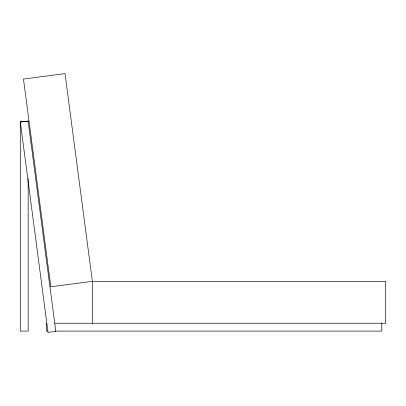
<?xml version="1.0" encoding="UTF-8"?>
<svg xmlns="http://www.w3.org/2000/svg" width="406" height="406" viewBox="0 0 406 406"><rect width="100%" height="100%" fill="white"/><g stroke="black" fill="none" stroke-linecap="round" stroke-linejoin="round"><path stroke-width="0.61" d="M28.156 121.567L20.3 121.567L20.3 331.088L28.156 331.088L28.156 178.533M54.774 323.232L385.7 323.232L385.7 281.328L92.37 281.328L50.826 286.793L23.477 79.069L65.021 73.598L92.37 281.328L92.37 323.232M47.806 331.088L46.538 331.088L46.538 323.232M55.409 331.088L381.772 331.088L381.772 323.232M28.126 121.054L20.336 122.079L48.025 332.402L55.815 331.377L28.126 121.054"/></g></svg>
